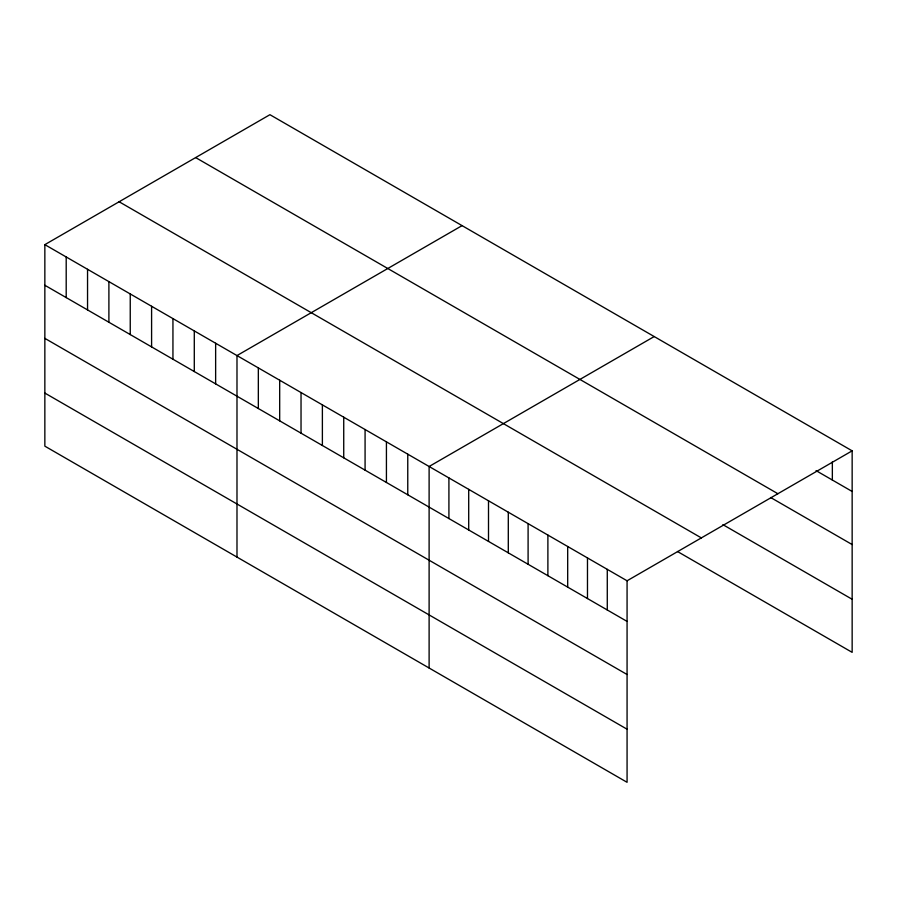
<?xml version="1.0" encoding="UTF-8"?>
<svg xmlns="http://www.w3.org/2000/svg" width="897" height="897" viewBox="0 0 897 897"><rect width="100%" height="100%" fill="white"/><g stroke="black" fill="none" stroke-linecap="round" stroke-linejoin="round"><path stroke-width="1.35" d="M44.85 244.646L627.07 580.785L627.07 782.307L44.85 446.157L44.85 244.646L269.93 114.693L852.15 450.843L852.15 652.354L677.482 551.509M462.056 225.629L236.987 355.571L236.987 557.082M654.193 336.554L429.114 466.496L429.114 668.018M627.07 580.785L852.15 450.843M816.057 470.622L852.15 491.466M195.647 157.58L777.878 493.72M770.635 497.499L852.15 544.557M722.892 524.644L852.15 599.263M119.122 201.758L701.353 537.908M44.85 285.268L627.07 621.408M44.85 338.36L627.07 674.51M44.85 393.065L627.07 729.205M832.349 461.832L832.349 480.041M607.28 569.36L607.28 609.982M587.479 557.934L587.479 598.557M567.689 546.497L567.689 587.131M547.888 535.072L547.888 575.695M528.098 523.646L528.098 564.269M508.296 512.209L508.296 552.844M488.506 500.784L488.506 541.407M468.705 489.358L468.705 529.981M448.915 477.922L448.915 518.556M407.765 454.174L407.765 494.796M386.428 441.851L386.428 482.474M365.079 429.517L365.079 470.151M343.73 417.195L343.73 457.818M322.382 404.872L322.382 445.495M301.033 392.55L301.033 433.173M279.685 380.216L279.685 420.85M258.336 367.893L258.336 408.516M215.639 343.248L215.639 383.871M194.29 330.915L194.29 371.549M172.942 318.592L172.942 359.215M151.593 306.269L151.593 346.892M130.244 293.947L130.244 334.57M108.896 281.613L108.896 322.247M87.547 269.291L87.547 309.913M66.199 256.968L66.199 297.591"/></g></svg>
